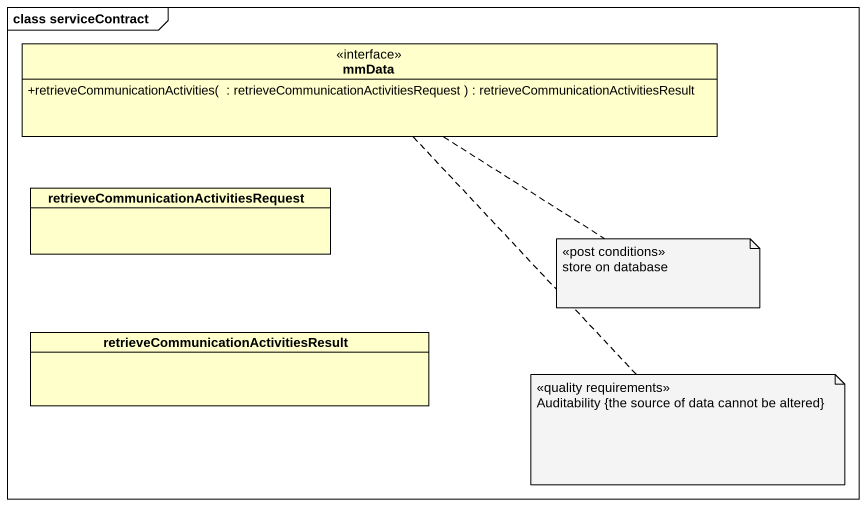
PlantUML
@startuml
mainframe class serviceContract
hide circle
hide empty members
skinparam classAttributeIconSize 0
interface mmData {
  +retrieveCommunicationActivities(  : retrieveCommunicationActivitiesRequest ) : retrieveCommunicationActivitiesResult
}
class "retrieveCommunicationActivitiesRequest" as retrieveCommunicationActivit
class "retrieveCommunicationActivitiesResult" as retrieveCommunicationActivit_2
note bottom of mmData
  <<post conditions>>
  store on database
end note
note bottom of mmData
  <<quality requirements>>
  Auditability {the source of data cannot be altered}
end note
@enduml
